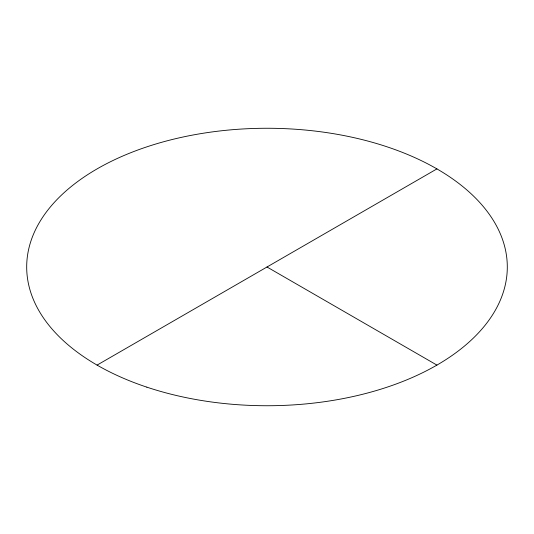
<?xml version="1.0" encoding="UTF-8"?>
<svg xmlns="http://www.w3.org/2000/svg" width="534" height="534" viewBox="0 0 534 534"><rect width="100%" height="100%" fill="white"/><g stroke="black" fill="none" stroke-linecap="round" stroke-linejoin="round"><path stroke-width="0.8" d="M97.081 365.102L436.919 168.898M267 267L436.919 365.102M146.85 387.15A240.3 138.733 0 0 0 507.3 267A240.3 138.733 0 0 0 146.85 146.85A240.3 138.733 0 0 0 146.85 387.15"/></g></svg>
